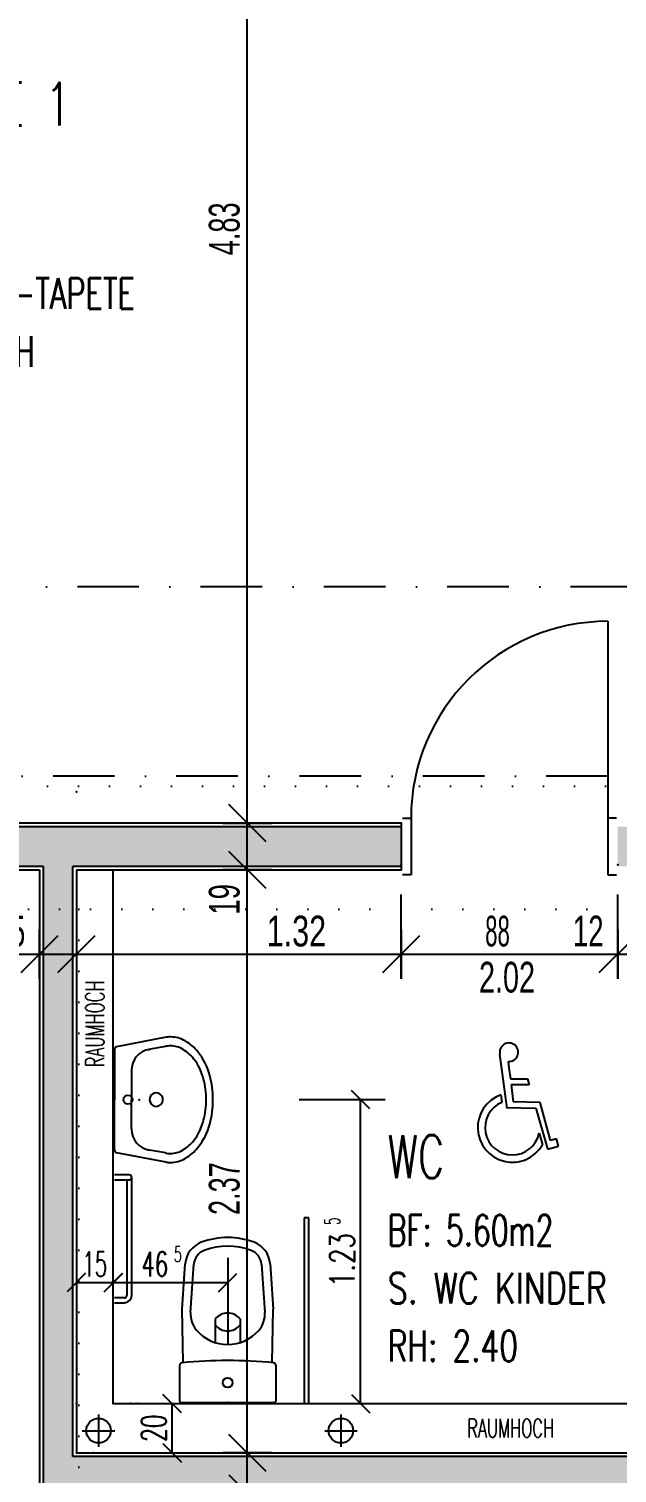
# Model space of a CAD drawing. Header units: millimetres. Extents: x -2875 to 2875, y -1485 to 1485.
# Drawn here: x -4 to 235, y -183 to 404 of the extents above; entities that cross this region are included whole.
import ezdxf
from ezdxf.enums import TextEntityAlignment as Align

# ---------------------------------------------------------------- set-up
doc = ezdxf.new("R2010")
doc.units = ezdxf.units.MM
doc.header["$LTSCALE"] = 50
doc.linetypes.add('DASHDOT', pattern=[1, 0.5, -0.25, 0, -0.25])
doc.linetypes.add('DOT', pattern=[0.25, 0, -0.25])
doc.layers.get('0').update_dxf_attribs({"linetype": 'CONTINUOUS'})
for name, color, linetype in [('L', 7, 'CONTINUOUS'), ('MASSE', 7, 'CONTINUOUS'), ('SCHRAFF', 7, 'CONTINUOUS')]:
    doc.layers.add(name, color=color, linetype=linetype)
doc.styles.add('SIMPLEX', font='simplex')
doc.dimstyles.new('CAD400-DIM17', dxfattribs={"dimscale": 5, "dimtxt": 2.5, "dimasz": 0, "dimexe": 2, "dimexo": 59.4, "dimgap": 0.09, "dimtad": 1, "dimdec": 4, "dimzin": 0, "dimdsep": 46, "dimtxsty": 'Standard', "dimtsz": 0.799999, "dimcen": 0, "dimdle": 0.2, "dimclrd": 4, "dimclre": 4, "dimclrt": 2, "dimadec": 0, "dimazin": 0, "dimtfac": 1, "dimtdec": 4, "dimtmove": 0, "dimatfit": 3, "dimfxl": 0, "dimtolj": 1, "dimtzin": 0, "dimarcsym": 0})
doc.dimstyles.new('CAD400-DIM18', dxfattribs={"dimscale": 5, "dimtxt": 2.5, "dimasz": 0, "dimexe": 2, "dimexo": 59.564, "dimgap": 0.09, "dimtad": 1, "dimdec": 4, "dimzin": 0, "dimdsep": 46, "dimtxsty": 'Standard', "dimtsz": 0.799999, "dimcen": 0, "dimdle": 0.2, "dimclrd": 4, "dimclre": 4, "dimclrt": 2, "dimadec": 0, "dimazin": 0, "dimtfac": 1, "dimtdec": 4, "dimtmove": 0, "dimatfit": 3, "dimfxl": 0, "dimtolj": 1, "dimtzin": 0, "dimarcsym": 0})
doc.dimstyles.new('CAD400-DIM19', dxfattribs={"dimscale": 5, "dimtxt": 2.5, "dimasz": 0, "dimexe": 2, "dimexo": 6.789, "dimgap": 0.09, "dimtad": 1, "dimdec": 4, "dimzin": 0, "dimdsep": 46, "dimtxsty": 'Standard', "dimtsz": 0.799999, "dimcen": 0, "dimdle": 0.2, "dimclrd": 4, "dimclre": 4, "dimclrt": 2, "dimadec": 0, "dimazin": 0, "dimtfac": 1, "dimtdec": 4, "dimtmove": 0, "dimatfit": 3, "dimfxl": 0, "dimtolj": 1, "dimtzin": 0, "dimarcsym": 0})
doc.dimstyles.new('CAD400-DIM20', dxfattribs={"dimscale": 5, "dimtxt": 2.5, "dimasz": 0, "dimexe": 2, "dimexo": 3.825, "dimgap": 0.09, "dimtad": 0, "dimdec": 4, "dimzin": 0, "dimdsep": 46, "dimtxsty": 'Standard', "dimtsz": 0.799999, "dimcen": 0, "dimdle": 0.2, "dimclrd": 4, "dimclre": 4, "dimclrt": 2, "dimadec": 0, "dimazin": 0, "dimtfac": 1, "dimtdec": 4, "dimtix": 1, "dimtmove": 0, "dimatfit": 3, "dimfxl": 0, "dimtolj": 1, "dimtzin": 0, "dimarcsym": 0})
doc.dimstyles.new('CAD400-DIM21', dxfattribs={"dimscale": 5, "dimtxt": 2.5, "dimasz": 0, "dimexe": 2, "dimexo": 8.213, "dimgap": 0.09, "dimtad": 1, "dimdec": 4, "dimzin": 0, "dimdsep": 46, "dimtxsty": 'Standard', "dimtsz": 0.799999, "dimcen": 0, "dimdle": 0.2, "dimclrd": 4, "dimclre": 4, "dimclrt": 2, "dimadec": 0, "dimazin": 0, "dimtfac": 1, "dimtdec": 4, "dimtmove": 0, "dimatfit": 3, "dimfxl": 0, "dimtolj": 1, "dimtzin": 0, "dimarcsym": 0})
doc.dimstyles.new('CAD400-DIM210', dxfattribs={"dimscale": 5, "dimtxt": 2, "dimasz": 0, "dimexe": 0, "dimexo": 9.841, "dimgap": 0.09, "dimtad": 1, "dimdec": 4, "dimzin": 0, "dimdsep": 46, "dimtxsty": 'Standard', "dimtsz": 0.799999, "dimcen": 0, "dimdle": 0.2, "dimclrd": 4, "dimclre": 4, "dimclrt": 3, "dimadec": 0, "dimazin": 0, "dimtfac": 1, "dimtdec": 4, "dimtmove": 0, "dimatfit": 3, "dimfxl": 0, "dimtolj": 1, "dimtzin": 0, "dimarcsym": 0})
doc.dimstyles.new('CAD400-DIM211', dxfattribs={"dimscale": 5, "dimtxt": 2, "dimasz": 0, "dimexe": 0, "dimexo": 7.291, "dimgap": 0.09, "dimtad": 1, "dimdec": 4, "dimzin": 0, "dimdsep": 46, "dimtxsty": 'Standard', "dimtsz": 0.799999, "dimcen": 0, "dimdle": 0.2, "dimclrd": 9, "dimclre": 9, "dimclrt": 9, "dimadec": 0, "dimazin": 0, "dimtfac": 1, "dimtdec": 4, "dimtmove": 0, "dimatfit": 3, "dimfxl": 0, "dimtolj": 1, "dimtzin": 0, "dimarcsym": 0})
doc.dimstyles.new('CAD400-DIM212', dxfattribs={"dimscale": 5, "dimtxt": 2, "dimasz": 0, "dimexe": 0, "dimexo": 15.544, "dimgap": 0.09, "dimtad": 1, "dimdec": 4, "dimzin": 0, "dimdsep": 46, "dimtxsty": 'Standard', "dimtsz": 0.799999, "dimcen": 0, "dimdle": 0.2, "dimclrd": 9, "dimclre": 9, "dimclrt": 9, "dimadec": 0, "dimazin": 0, "dimtfac": 1, "dimtdec": 4, "dimtmove": 0, "dimatfit": 3, "dimfxl": 0, "dimtolj": 1, "dimtzin": 0, "dimarcsym": 0})
doc.dimstyles.new('CAD400-DIM217', dxfattribs={"dimscale": 5, "dimtxt": 2, "dimasz": 0, "dimexe": 0, "dimexo": 4.883, "dimgap": 0.09, "dimtad": 1, "dimdec": 4, "dimzin": 0, "dimdsep": 46, "dimtxsty": 'Standard', "dimtsz": 0.799999, "dimcen": 0, "dimdle": 0.2, "dimclrd": 4, "dimclre": 4, "dimclrt": 3, "dimadec": 0, "dimazin": 0, "dimtfac": 1, "dimtdec": 4, "dimtmove": 0, "dimatfit": 3, "dimfxl": 0, "dimtolj": 1, "dimtzin": 0, "dimarcsym": 0})
doc.dimstyles.new('CAD400-DIM57', dxfattribs={"dimscale": 5, "dimtxt": 2.5, "dimasz": 0, "dimexe": 2, "dimexo": 40.05, "dimgap": 0.09, "dimtad": 1, "dimdec": 4, "dimzin": 0, "dimdsep": 46, "dimtxsty": 'Standard', "dimtsz": 0.799999, "dimcen": 0, "dimdle": 0.2, "dimclrd": 4, "dimclre": 4, "dimclrt": 2, "dimadec": 0, "dimazin": 0, "dimtfac": 1, "dimtdec": 4, "dimtmove": 0, "dimatfit": 3, "dimfxl": 0, "dimtolj": 1, "dimtzin": 0, "dimarcsym": 0})
doc.dimstyles.new('CAD400-DIM71', dxfattribs={"dimscale": 5, "dimtxt": 2.5, "dimasz": 0, "dimexe": 2, "dimexo": 11.74, "dimgap": 0.09, "dimtad": 1, "dimdec": 4, "dimzin": 0, "dimdsep": 46, "dimtxsty": 'Standard', "dimtsz": 0.799999, "dimcen": 0, "dimdle": 0.2, "dimclrd": 4, "dimclre": 4, "dimclrt": 2, "dimadec": 0, "dimazin": 0, "dimtfac": 1, "dimtdec": 4, "dimtmove": 0, "dimatfit": 3, "dimfxl": 0, "dimtolj": 1, "dimtzin": 0, "dimarcsym": 0})
doc.dimstyles.new('CAD400-DIM72', dxfattribs={"dimscale": 5, "dimtxt": 2.5, "dimasz": 0, "dimexe": 2, "dimexo": 13.2, "dimgap": 0.09, "dimtad": 1, "dimdec": 4, "dimzin": 0, "dimdsep": 46, "dimtxsty": 'Standard', "dimtsz": 0.799999, "dimcen": 0, "dimdle": 0.2, "dimclrd": 4, "dimclre": 4, "dimclrt": 2, "dimadec": 0, "dimazin": 0, "dimtfac": 1, "dimtdec": 4, "dimtmove": 0, "dimatfit": 3, "dimfxl": 0, "dimtolj": 1, "dimtzin": 0, "dimarcsym": 0})
doc.dimstyles.new('CAD400-DIM73', dxfattribs={"dimscale": 5, "dimtxt": 2.5, "dimasz": 0, "dimexe": 2, "dimexo": 10.51, "dimgap": 0.09, "dimtad": 1, "dimdec": 4, "dimzin": 0, "dimdsep": 46, "dimtxsty": 'Standard', "dimtsz": 0.799999, "dimcen": 0, "dimdle": 0.2, "dimclrd": 4, "dimclre": 4, "dimclrt": 2, "dimadec": 0, "dimazin": 0, "dimtfac": 1, "dimtdec": 4, "dimtmove": 0, "dimatfit": 3, "dimfxl": 0, "dimtolj": 1, "dimtzin": 0, "dimarcsym": 0})
doc.dimstyles.new('CAD400-DIM74', dxfattribs={"dimscale": 5, "dimtxt": 2.5, "dimasz": 0, "dimexe": 2, "dimexo": 18.648, "dimgap": 0.09, "dimtad": 1, "dimdec": 4, "dimzin": 0, "dimdsep": 46, "dimtxsty": 'Standard', "dimtsz": 0.799999, "dimcen": 0, "dimdle": 0.2, "dimclrd": 4, "dimclre": 4, "dimclrt": 2, "dimadec": 0, "dimazin": 0, "dimtfac": 1, "dimtdec": 4, "dimtmove": 0, "dimatfit": 3, "dimfxl": 0, "dimtolj": 1, "dimtzin": 0, "dimarcsym": 0})

# ---------------------------------------------------------------- blocks, each defined once
blk = doc.blocks.new('holz-2')
at = {"layer": 'SCHRAFF'}
blk.add_hatch(color=41, dxfattribs=at).paths.add_polyline_path([(2.049714, 63.745302), (2.049714, -501.754673), (14.049714, -501.754668), (14.049719, -188.154673), (499.549709, -188.154673), (499.549709, -677.754683), (511.549694, -677.754678), (511.549699, -188.154673), (997.149699, -188.154673), (997.149699, -501.754673), (1009.149699, -501.754668), (1009.149704, 63.745302), (1123.549709, 63.745302), (1123.549699, 79.745302), (762.049699, 79.745302), (762.049699, 214.245282), (750.049629, 214.245277), (750.049634, 50.245307), (762.049694, 50.245312), (762.049699, 63.745302), (997.149699, 63.745302), (997.149699, -176.154678), (762.049699, -176.154678), (762.049699, -37.754673), (750.049629, -37.754668), (750.049634, -176.154678), (260.949749, -176.154678), (260.949749, 214.245287), (249.049714, 214.245282), (249.049719, 79.745302), (235.549694, 79.745302), (235.549694, 63.745302), (249.049719, 63.745302), (249.049719, -176.154678), (14.049719, -176.154678), (14.049719, 63.745302), (147.549699, 63.745302), (147.549689, 79.745302), (-112.450261, 79.745302), (-112.450261, 63.745302), (2.049714, 63.745302)], is_closed=False, flags=16)
blk = doc.blocks.new('B-7')
at = {"layer": 'L', "color": 9, "linetype": 'DOT'}
for p, q in [((-1218.450265, 96.245305), (361.549735, 96.245305)), ((361.549735, 46.245305), (-968.450265, 46.245305)), ((16.549735, 46.245305), (16.549735, -651.754695))]:
    blk.add_line(p, q, dxfattribs=at)
blk = doc.blocks.new('t-standart-5')
at = {"layer": 'L', "color": 3, "linetype": 'Continuous'}
blk.add_line((231.54973, 163.245302), (231.54973, 83.245302), dxfattribs=at)
at = {"layer": 'L', "color": 2, "linetype": 'Continuous'}
for p, q in [((148.049725, 83.245302), (151.549725, 83.245302)), ((151.549725, 83.245302), (151.54972, 60.245302)), ((231.54973, 83.245302), (231.549725, 60.245302)), ((235.04973, 83.245302), (231.54973, 83.245302)), ((151.54972, 60.245302), (148.04972, 60.245302)), ((231.549725, 60.245302), (235.049725, 60.245302))]:
    blk.add_line(p, q, dxfattribs=at)
at = {"layer": 'L', "color": 3, "linetype": 'Continuous'}
blk.add_arc((231.54973, 83.2453), 80.000002, 90, 179.999999, dxfattribs=at)
blk = doc.blocks.new('*D114')
at = {"layer": 'MASSE', "color": 4, "linetype": 'ByBlock'}
for p, q in [((-104.950253, 35.500003), (-119.950253, 20.500003)), ((-112.450253, 38.000003), (-112.450253, 18.000003)), ((-6.950278, 20.500003), (8.049722, 35.500003)), ((0.549723, 18.000003), (0.549723, 38.000003)), ((-112.450253, 28.000003), (0.549723, 28.000003))]:
    blk.add_line(p, q, dxfattribs=at)
at = {"layer": 'MASSE', "color": 9, "linetype": 'ByBlock'}
for p in [(-112.450255, 92.2453), (0.54972, -501.75468)]:
    blk.add_point(p, dxfattribs=at)
at = {"layer": 'MASSE', "color": 2, "width": 0.846154}
blk.add_text('1.13', height=12.5, dxfattribs=at).set_placement((-55.95027, 31.125), align=Align.CENTER)
blk = doc.blocks.new('*D115')
at = {"layer": 'MASSE', "color": 4, "linetype": 'ByBlock'}
for p, q in [((8.049723, 35.500003), (-6.950278, 20.500003)), ((0.549723, 18.000003), (0.549723, 38.000003)), ((8.049732, 20.500003), (23.049733, 35.500003)), ((15.549732, 38.000003), (15.549732, 18.000003)), ((0.549723, 28.000003), (15.549732, 28.000003))]:
    blk.add_line(p, q, dxfattribs=at)
at = {"layer": 'MASSE', "color": 9, "linetype": 'ByBlock'}
for p in [(15.54973, 93.8867), (0.54972, -501.75468)]:
    blk.add_point(p, dxfattribs=at)
at = {"layer": 'MASSE', "color": 2, "width": 0.671642}
blk.add_text('15', height=12.5, dxfattribs=at).set_placement((-11.45028, 31.125), align=Align.CENTER)
blk = doc.blocks.new('*D116')
at = {"layer": 'MASSE', "color": 4, "linetype": 'ByBlock'}
for p, q in [((147.549718, 18.000003), (147.549718, 52.245303)), ((23.049733, 35.500003), (8.049732, 20.500003)), ((15.549732, 38.000003), (15.549732, 18.000003)), ((140.049718, 20.500003), (155.049718, 35.500003)), ((15.549732, 28.000003), (147.549718, 28.000003))]:
    blk.add_line(p, q, dxfattribs=at)
at = {"layer": 'MASSE', "color": 9, "linetype": 'ByBlock'}
for p in [(15.54973, 93.8867), (147.549715, 64.2453)]:
    blk.add_point(p, dxfattribs=at)
at = {"layer": 'MASSE', "color": 2, "width": 0.741573}
blk.add_text('1.32', height=12.5, dxfattribs=at).set_placement((104.962865, 31.125), align=Align.CENTER)
blk = doc.blocks.new('*D117')
at = {"layer": 'MASSE', "color": 4, "linetype": 'ByBlock'}
for p, q in [((235.549723, 18.000003), (235.549723, 52.245303)), ((155.049718, 35.500003), (140.049718, 20.500003)), ((147.549718, 38.000003), (147.549718, 18.000003)), ((228.049723, 20.500003), (243.049723, 35.500003)), ((147.549718, 28.000003), (235.549723, 28.000003))]:
    blk.add_line(p, q, dxfattribs=at)
at = {"layer": 'MASSE', "color": 9, "linetype": 'ByBlock'}
for p in [(147.549715, 64.2453), (235.54972, 64.2453)]:
    blk.add_point(p, dxfattribs=at)
at = {"layer": 'MASSE', "color": 2}
for s, width, p in [(' 88', 0.539326, (179.17472, 31.125)), ('2.02', 0.699647, (179.17472, 12.375))]:
    blk.add_text(s, height=12.5, dxfattribs=dict(at, width=width)).set_placement(p)
blk = doc.blocks.new('*D118')
at = {"layer": 'MASSE', "color": 4, "linetype": 'ByBlock'}
for p, q in [((243.049723, 35.500003), (228.049723, 20.500003)), ((235.549723, 38.000003), (235.549723, 18.000003)), ((240.049733, 20.500003), (255.049733, 35.500003)), ((247.549733, 18.000003), (247.549733, 38.000003)), ((235.549723, 28.000003), (247.549733, 28.000003))]:
    blk.add_line(p, q, dxfattribs=at)
at = {"layer": 'MASSE', "color": 9, "linetype": 'ByBlock'}
for p in [(247.54973, 93.8867), (235.54972, 64.2453)]:
    blk.add_point(p, dxfattribs=at)
at = {"layer": 'MASSE', "color": 2, "width": 0.671642}
blk.add_text('12', height=12.5, dxfattribs=at).set_placement((223.54972, 31.125), align=Align.CENTER)
blk = doc.blocks.new('text-6')
at = {"layer": 'L', "color": 7, "style": 'SIMPLEX', "width": 0.705777}
blk.add_text('GARDEROBE 1', height=17.5, dxfattribs=at).set_placement((-102.528815, 364.67577))
at = {"layer": 'L', "color": 3, "style": 'SIMPLEX'}
for s, width, p in [('BF: 23.50m2', 0.684061, (-102.52852, 337.17947)), ('B: PLATTEN', 0.704795, (-102.52852, 313.67947)), ('W: KUNSTFASER-TAPETE', 0.693404, (-102.52852, 290.17947)), ('D: FARBANSTRICH', 0.691691, (-102.52852, 266.67947)), ('RH: VARIABEL', 0.689773, (-102.52852, 243.17947)), ('BODENHEIZUNG', 0.658972, (-102.52852, 219.67947))]:
    blk.add_text(s, height=12.5, dxfattribs=dict(at, width=width)).set_placement(p)
blk = doc.blocks.new('text-16')
at = {"layer": 'L', "color": 7, "style": 'SIMPLEX', "width": 0.681081}
blk.add_text('WC', height=17.5, dxfattribs=at).set_placement((142.084595, -63.00657))
at = {"layer": 'L', "color": 3, "style": 'SIMPLEX'}
for s, width, p in [('BF: 5.60m2', 0.679551, (142.08489, -90.50287)), ('S. WC KINDER', 0.759113, (142.08489, -114.00287)), ('RH: 2.40', 0.710879, (142.08489, -137.50287))]:
    blk.add_text(s, height=12.5, dxfattribs=dict(at, width=width)).set_placement(p)
blk = doc.blocks.new('duofix-5')
at = {"layer": 'L', "color": 2, "linetype": 'Continuous'}
blk.add_line((30.54973, -154.654685), (30.54973, 62.2453), dxfattribs=at)
blk = doc.blocks.new('*D211')
at = {"layer": 'MASSE', "color": 4, "linetype": 'ByBlock'}
for p, q in [((357.500002, -182.154683), (342.500002, -167.154683)), ((360.000002, -174.654683), (340.000002, -174.654683)), ((350.000002, -191.154677), (350.000002, -174.654683)), ((342.500002, -183.654677), (357.500002, -198.654677)), ((340.000002, -191.154677), (360.000002, -191.154677))]:
    blk.add_line(p, q, dxfattribs=at)
at = {"layer": 'MASSE', "color": 9, "linetype": 'ByBlock'}
for p in [(262.449755, -174.654685), (17.049715, -191.15468)]:
    blk.add_point(p, dxfattribs=at)
at = {"layer": 'MASSE', "color": 3, "width": 0.79602}
blk.add_text('5', height=7.5, rotation=90, dxfattribs=at).set_placement((339.5, -199.80468))
at = {"layer": 'MASSE', "color": 2, "width": 0.671642}
blk.add_text('16', height=12.5, rotation=90, dxfattribs=at).set_placement((346.875, -208.15468), align=Align.CENTER)
blk = doc.blocks.new('*D230')
at = {"layer": 'MASSE', "color": 4, "linetype": 'ByBlock'}
for p, q in [((92.500002, -182.154683), (77.500002, -167.154683)), ((95.000002, -174.654683), (75.000002, -174.654683)), ((85.000002, -191.154677), (85.000002, -174.654683)), ((77.500002, -183.654677), (92.500002, -198.654677)), ((75.000002, -191.154677), (95.000002, -191.154677))]:
    blk.add_line(p, q, dxfattribs=at)
at = {"layer": 'MASSE', "color": 9, "linetype": 'ByBlock'}
for p in [(15.549725, -174.654685), (17.049715, -191.15468)]:
    blk.add_point(p, dxfattribs=at)
at = {"layer": 'MASSE', "color": 3, "width": 0.79602}
blk.add_text('5', height=7.5, rotation=90, dxfattribs=at).set_placement((74.5, -199.80468))
at = {"layer": 'MASSE', "color": 2, "width": 0.671642}
blk.add_text('16', height=12.5, rotation=90, dxfattribs=at).set_placement((81.875, -208.15468), align=Align.CENTER)
blk = doc.blocks.new('*D231')
at = {"layer": 'MASSE', "color": 4, "linetype": 'ByBlock'}
for p, q in [((92.500002, 54.745303), (77.500002, 69.745302)), ((95.000002, 62.245303), (75.000002, 62.245303)), ((85.000002, -174.654683), (85.000002, 62.245303)), ((77.500002, -167.154683), (92.500002, -182.154683)), ((75.000002, -174.654683), (95.000002, -174.654683))]:
    blk.add_line(p, q, dxfattribs=at)
at = {"layer": 'MASSE', "color": 9, "linetype": 'ByBlock'}
for p in [(147.5497, 62.2453), (15.549725, -174.654685)]:
    blk.add_point(p, dxfattribs=at)
at = {"layer": 'MASSE', "color": 2, "width": 0.66}
blk.add_text('2.37', height=12.5, rotation=90, dxfattribs=at).set_placement((81.875, -67.287645), align=Align.CENTER)
blk = doc.blocks.new('*D232')
at = {"layer": 'MASSE', "color": 4, "linetype": 'ByBlock'}
for p, q in [((92.500002, 73.745302), (77.500002, 88.745302)), ((75.000002, 81.245302), (95.000002, 81.245302)), ((85.000002, 62.245303), (85.000002, 81.245302)), ((77.500002, 69.745302), (92.500002, 54.745303)), ((95.000002, 62.245303), (75.000002, 62.245303))]:
    blk.add_line(p, q, dxfattribs=at)
at = {"layer": 'MASSE', "color": 9, "linetype": 'ByBlock'}
for p in [(147.549695, 81.2453), (147.5497, 62.2453)]:
    blk.add_point(p, dxfattribs=at)
at = {"layer": 'MASSE', "color": 2, "width": 0.671642}
blk.add_text('19', height=12.5, rotation=90, dxfattribs=at).set_placement((81.875, 50.2453), align=Align.CENTER)
blk = doc.blocks.new('*D233')
at = {"layer": 'MASSE', "color": 4, "linetype": 'ByBlock'}
for p, q in [((92.500002, 556.745302), (77.500002, 571.745302)), ((75.000002, 564.245302), (95.000002, 564.245302)), ((85.000002, 81.245302), (85.000002, 564.245302)), ((77.500002, 88.745302), (92.500002, 73.745302)), ((95.000002, 81.245302), (75.000002, 81.245302))]:
    blk.add_line(p, q, dxfattribs=at)
at = {"layer": 'MASSE', "color": 9, "linetype": 'ByBlock'}
for p in [(228.93242, 564.2453), (147.549695, 81.2453)]:
    blk.add_point(p, dxfattribs=at)
at = {"layer": 'MASSE', "color": 2, "width": 0.66}
blk.add_text('4.83', height=12.5, rotation=90, dxfattribs=at).set_placement((81.875, 322.7453), align=Align.CENTER)
blk = doc.blocks.new('B-34')
at = {"layer": 'L', "color": 1, "linetype": 'DASHDOT'}
blk.add_line((2285.549715, 100.34531), (-1274.450265, 100.34531), dxfattribs=at)
blk = doc.blocks.new('duofix-7')
at = {"layer": 'L', "color": 2, "linetype": 'Continuous'}
blk.add_line((30.549725, -154.654685), (247.549735, -154.654685), dxfattribs=at)
blk = doc.blocks.new('text-19')
at = {"layer": 'L', "color": 9, "style": 'SIMPLEX', "width": 0.638202}
blk.add_text('RAUMHOCH', height=7.5, rotation=89.999999, dxfattribs=at).set_placement((23.049725, -0.361875), align=Align.MIDDLE_CENTER)
blk.add_text('RAUMHOCH', height=7.5, dxfattribs=at).set_placement((192.04437, -164.654685), align=Align.MIDDLE_CENTER)
blk = doc.blocks.new('symbol')
at = {"layer": 'L', "color": 4, "linetype": 'Continuous'}
for p, q in [((190.599354, -34.754542), (187.653493, -12.660522)), ((191.000527, -15.630394), (191.360364, -18.39799)), ((191.360364, -18.39799), (191.903362, -22.616637)), ((191.903362, -22.616637), (198.892614, -22.616637)), ((198.892614, -22.616637), (199.613935, -25.158378)), ((188.081801, -29.20843), (188.473242, -32.249714)), ((192.230509, -25.158378), (193.12137, -32.079642)), ((199.613935, -25.158378), (192.230509, -25.158378)), ((190.326007, -34.387254), (202.286803, -34.57711)), ((203.999167, -32.322726), (193.12137, -32.079642)), ((202.286803, -34.57711), (206.995632, -51.170109)), ((208.282734, -47.716774), (203.999167, -32.322726)), ((203.578455, -44.783374), (204.922899, -49.520938)), ((206.944122, -51.197162), (211.428465, -49.99241)), ((210.625309, -47.047472), (208.282734, -47.716774)), ((211.428465, -49.99241), (210.625309, -47.047472))]:
    blk.add_line(p, q, dxfattribs=at)
for centre, radius, start, end in [((191.343755, -11.872592), 3.773444, 264.781237, 192.052586), ((192.720081, -42.500577), 14.078168, 109.236375, 330.087902), ((192.720081, -42.500577), 11.09574, 112.50378, 348.127397)]:
    blk.add_arc(centre, radius, start, end, dxfattribs=at)
blk = doc.blocks.new('B-35')
at = {"layer": 'L', "color": 4, "linetype": 'Continuous'}
for p, q in [((37.04973, -61.6909), (31.04973, -61.6909)), ((31.04973, -63.6909), (37.04973, -63.6909)), ((36.04973, -63.6909), (36.04973, -110.6909)), ((38.04973, -110.6909), (38.04973, -62.6909)), ((35.04973, -111.6909), (31.04973, -111.6909)), ((31.04973, -113.6909), (35.04973, -113.6909))]:
    blk.add_line(p, q, dxfattribs=at)
for centre, radius, start, end in [((37.04973, -62.6909), 1, 0, 90), ((37.04973, -62.6909), 1, 270, 0), ((35.04973, -110.6909), 3, 270, 0), ((35.04973, -110.6909), 1, 270, 0)]:
    blk.add_arc(centre, radius, start, end, dxfattribs=at)
blk = doc.blocks.new('B-36')
at = {"layer": 'L', "color": 4, "linetype": 'Continuous'}
for p, q in [((108.049738, -79.190893), (108.049728, -154.154663)), ((110.049738, -79.190893), (108.049738, -79.190893)), ((110.049728, -154.154663), (110.049738, -79.190893))]:
    blk.add_line(p, q, dxfattribs=at)
blk = doc.blocks.new('wt_51x44')
at = {"layer": 'L', "color": 4, "linetype": 'Continuous'}
for p, q in [((52.001536, -5.784691), (31.89266, -9.618843)), ((52.001536, -5.784691), (52.030688, -5.780315)), ((31.04973, -10.60644), (31.04973, -31.154695)), ((51.721596, -9.510145), (44.886422, -10.771621)), ((44.894172, -10.763065), (45.261681, -10.707999)), ((37.978303, -19.31541), (37.978303, -31.1547)), ((31.04973, -51.702919), (31.04973, -31.154695)), ((37.978303, -42.993977), (37.978303, -31.1547)), ((52.030688, -56.529049), (31.892664, -52.69052)), ((44.894172, -51.546326), (45.261681, -51.60137)), ((51.721596, -52.799241), (45.261681, -51.60137)), ((52.001536, -56.524691), (52.030688, -56.529049))]:
    blk.add_line(p, q, dxfattribs=at)
blk.add_circle((36.514, -31.15469), 1.821425, dxfattribs=at)
for centre, radius, start, end in [((53.746143, -17.429818), 11.775131, 98.376925, 98.520362), ((53.746143, -17.429818), 11.775118, 89.999987, 98.376925), ((53.746143, -17.723646), 12.068955, 59.804131, 89.999987), ((32.049715, -10.606435), 0.999985, 99.03599, 180.000284), ((46.497747, -19.139156), 8.521267, 98.34054, 181.185191), ((59.803049, -24.281836), 20.125402, 137.799522, 137.832388), ((53.746143, -19.044058), 9.746514, 89.999984, 101.988795), ((53.746143, -19.319193), 10.02165, 58.914775, 89.999985), ((50.75774, -24.276026), 15.809638, 37.589104, 58.914794), ((50.540252, -23.232832), 18.443041, 38.573648, 59.804131), ((44.642702, -27.936357), 25.986539, 14.887521, 38.573668), ((45.407022, -28.395011), 22.562134, 14.391615, 37.589099), ((34.65224, -31.154689), 33.665335, 359.999982, 14.39161), ((32.536709, -31.154689), 38.513018, 359.999984, 14.887521), ((47.996143, -31.15469), 2.732135, 359.999798, 180.000202), ((47.996143, -31.15469), 2.732135, 180.000202, 359.999798), ((34.65224, -31.154689), 33.665335, 345.608415, 359.999982), ((32.536709, -31.154689), 38.513018, 345.1125, 359.999984), ((45.407022, -33.914368), 22.562131, 322.410931, 345.608423), ((44.642702, -34.373022), 25.986535, 321.426311, 345.112511), ((46.497747, -43.170225), 8.521267, 178.814847, 261.659448), ((32.049715, -51.70293), 0.999985, 179.999324, 260.964247), ((59.803049, -38.027544), 20.125409, 222.167634, 222.2005), ((53.746143, -43.265321), 9.746504, 258.011214, 270.000016), ((53.746143, -42.990185), 10.021645, 270.000015, 301.085242), ((50.75774, -38.033352), 15.809628, 301.085217, 322.41094), ((50.540252, -39.076546), 18.443048, 300.195886, 321.426322), ((53.746143, -44.879561), 11.775116, 261.47964, 261.623065), ((53.746143, -44.879561), 11.775126, 261.623065, 270.000013), ((53.746143, -44.585733), 12.068946, 270.000013, 300.195895)]:
    blk.add_arc(centre, radius, start, end, dxfattribs=at)
blk = doc.blocks.new('wc_67x36')
at = {"layer": 'L', "color": 4, "linetype": 'Continuous'}
for p, q in [((58.549726, -116.313041), (59.820696, -97.806451)), ((61.969306, -117.604081), (63.312466, -98.046251)), ((90.786986, -98.046251), (92.130146, -117.604081)), ((94.278766, -97.806451), (95.549726, -116.313071)), ((59.004766, -138.010681), (58.549726, -116.313041)), ((95.094696, -138.010681), (95.549726, -116.313071)), ((72.049726, -129.888071), (72.049726, -120.154671)), ((82.049726, -120.154671), (82.049726, -122.654671)), ((82.049726, -122.654671), (82.049726, -129.888071)), ((57.549746, -153.654671), (57.549746, -139.059261)), ((96.549726, -139.059261), (96.549726, -153.654671)), ((58.049736, -154.154661), (96.049726, -154.154661))]:
    blk.add_line(p, q, dxfattribs=at)
blk.add_circle((77.049725, -146.154671), 2.00001, dxfattribs=at)
for centre, radius, start, end in [((77.049724, -118.060848), 30.86995, 69.66484, 110.335139), ((69.797189, -98.4916), 9.999997, 110.33512, 176.071309), ((69.797189, -98.4916), 6.500002, 110.335074, 176.071294), ((77.049724, -118.060848), 27.369955, 69.664846, 110.33513), ((84.302259, -98.4916), 6.500001, 3.928705, 69.664824), ((84.302259, -98.4916), 10.000005, 3.928687, 69.664813), ((71.945806, -118.289229), 9.999991, 176.071315, 220.268682), ((77.049724, -124.579955), 6.677061, 41.510641, 138.489345), ((77.049724, -118.904672), 6.249999, 216.869902, 323.130111), ((82.153642, -118.289229), 10.000001, 319.731364, 3.928684), ((77.049724, -113.965586), 16.689086, 220.268682, 319.731346), ((58.549728, -139.059268), 1.000006, 95.598211, 179.999647), ((77.049726, -327.779642), 190.624977, 84.401262, 95.598735), ((95.549724, -139.059268), 1.000007, 0.000358, 84.40127), ((58.049725, -153.654672), 0.49998, 179.999965, 270.001167), ((96.049725, -153.654672), 0.5, 270.000021, 0.000035)]:
    blk.add_arc(centre, radius, start, end, dxfattribs=at)
blk = doc.blocks.new('gips-2')
at = {"layer": 'L', "color": 9, "linetype": 'Continuous'}
for p, q in [((147.549695, 81.2453), (-112.450255, 81.2453)), ((147.549695, 81.2453), (147.549695, 79.7453)), ((-112.450255, 62.2453), (0.54972, 62.2453)), ((0.54972, 62.2453), (0.54972, -501.75468)), ((15.549725, 62.2453), (15.549725, -174.654685)), ((15.549725, 62.2453), (147.5497, 62.2453)), ((147.5497, 63.7453), (147.5497, 62.2453)), ((15.549725, -174.654685), (247.549725, -174.654685))]:
    blk.add_line(p, q, dxfattribs=at)
blk = doc.blocks.new('ak')
at = {"layer": 'L', "color": 34, "linetype": 'DASHDOT'}
blk.add_line((2345.549733, 177.2453), (-1334.450262, 177.2453), dxfattribs=at)
blk = doc.blocks.new('holz-12')
at = {"layer": 'L', "color": 3, "linetype": 'Continuous'}
for p, q in [((147.549699, 79.745302), (-112.450261, 79.745302)), ((147.549694, 79.745302), (147.549699, 63.745302)), ((-112.450261, 63.745302), (2.049719, 63.745302)), ((2.049719, 63.745302), (2.049719, -501.754678)), ((14.049724, -176.154683), (14.049724, 63.745302)), ((14.049724, 63.745302), (147.549704, 63.745302)), ((249.049724, -176.154683), (14.049724, -176.154683))]:
    blk.add_line(p, q, dxfattribs=at)
blk = doc.blocks.new('*D570')
at = {"layer": 'MASSE', "color": 4, "linetype": 'ByBlock'}
for p, q in [((19.299727, -101.697288), (11.799727, -109.197288)), ((15.549727, -105.447288), (15.549727, -105.447288)), ((15.549727, -105.447288), (30.549727, -105.447288)), ((26.799727, -109.197288), (34.299728, -101.697288)), ((30.549727, -105.447288), (30.549727, -105.447288))]:
    blk.add_line(p, q, dxfattribs=at)
at = {"layer": 'MASSE', "color": 9, "linetype": 'ByBlock'}
for p in [(15.549725, -154.654685), (30.549725, -154.654685)]:
    blk.add_point(p, dxfattribs=at)
at = {"layer": 'MASSE', "color": 3, "style": 'SIMPLEX', "width": 0.581294}
blk.add_text('15', height=10, dxfattribs=at).set_placement((23.049725, -102.94729), align=Align.CENTER)
blk = doc.blocks.new('*D571')
at = {"layer": 'MASSE', "color": 9, "linetype": 'ByBlock'}
for p, q in [((77.049728, -95.447288), (77.049728, -130.447287)), ((34.274727, -101.722287), (26.824728, -109.172288)), ((30.549727, -105.447288), (30.549727, -105.447288)), ((30.549727, -105.447288), (77.049728, -105.447288)), ((73.324727, -109.172288), (80.774727, -101.722287))]:
    blk.add_line(p, q, dxfattribs=at)
for p in [(30.549725, -154.654685), (77.049725, -154.15466)]:
    blk.add_point(p, dxfattribs=at)
at = {"layer": 'MASSE', "color": 9, "style": 'SIMPLEX', "width": 0.632962}
blk.add_text('46', height=10, dxfattribs=at).set_placement((47.475315, -102.94729), align=Align.CENTER)
at = {"layer": 'MASSE', "color": 9, "style": 'SIMPLEX', "width": 0.585075}
blk.add_text('5', height=6.25, dxfattribs=at).set_placement((55.206565, -97.00979))
blk = doc.blocks.new('*D573')
at = {"layer": 'MASSE', "color": 9, "linetype": 'ByBlock'}
for p, q in [((134.742493, -34.879692), (127.292492, -27.429693)), ((141.017493, -31.154692), (106.017493, -31.154692)), ((131.017493, -154.654683), (131.017493, -31.154692)), ((127.292492, -150.929683), (134.742493, -158.379683)), ((131.017493, -154.654683), (131.017493, -154.654683))]:
    blk.add_line(p, q, dxfattribs=at)
for p in [(41.049725, -31.154695), (40.549725, -154.654685)]:
    blk.add_point(p, dxfattribs=at)
at = {"layer": 'MASSE', "color": 9, "style": 'SIMPLEX', "width": 0.585075}
blk.add_text('5', height=6.25, rotation=90, dxfattribs=at).set_placement((122.57999, -82.12969))
at = {"layer": 'MASSE', "color": 9, "style": 'SIMPLEX', "width": 0.729895}
blk.add_text('1.23', height=10, rotation=90, dxfattribs=at).set_placement((128.51749, -96.32969), align=Align.CENTER)
blk = doc.blocks.new('*D588')
at = {"layer": 'MASSE', "color": 4, "linetype": 'ByBlock'}
for p, q in [((58.215643, -158.404683), (50.715643, -150.904683)), ((54.465643, -174.654683), (54.465643, -154.654683)), ((54.465643, -154.654683), (54.465643, -154.654683)), ((50.715643, -170.904683), (58.215643, -178.404683)), ((54.465643, -174.654683), (54.465643, -174.654683))]:
    blk.add_line(p, q, dxfattribs=at)
at = {"layer": 'MASSE', "color": 9, "linetype": 'ByBlock'}
for p in [(37.549725, -154.654685), (22.549725, -174.654685)]:
    blk.add_point(p, dxfattribs=at)
at = {"layer": 'MASSE', "color": 3, "style": 'SIMPLEX', "width": 0.652006}
blk.add_text('20', height=10, rotation=90, dxfattribs=at).set_placement((51.96564, -164.654685), align=Align.CENTER)
blk = doc.blocks.new('an100-6')
at = {"layer": 'L', "color": 4, "linetype": 'DASHDOT'}
for p, q in [((24.549731, -159.054613), (24.549731, -160.554613)), ((24.549731, -160.654613), (24.549731, -165.654613)), ((17.949731, -165.654613), (19.449931, -165.654613)), ((19.549731, -165.654613), (24.549731, -165.654613)), ((24.549731, -165.654613), (24.549731, -170.654613)), ((24.549731, -165.654613), (29.549531, -165.654613)), ((29.649331, -165.654613), (31.149531, -165.654613)), ((24.549731, -170.754613), (24.549731, -172.254613))]:
    blk.add_line(p, q, dxfattribs=at)
at = {"layer": 'L', "color": 30, "linetype": 'Continuous'}
blk.add_circle((24.549725, -165.654681), 4.999806, dxfattribs=at)
blk = doc.blocks.new('an100-7')
at = {"layer": 'L', "color": 3, "linetype": 'DASHDOT'}
for p, q in [((123.049728, -159.054613), (123.049728, -160.554613)), ((123.049728, -160.654613), (123.049728, -170.654613)), ((116.449728, -165.654613), (117.949928, -165.654613)), ((118.049728, -165.654613), (128.049528, -165.654613)), ((128.149328, -165.654613), (129.649528, -165.654613)), ((123.049728, -170.754613), (123.049728, -172.254613))]:
    blk.add_line(p, q, dxfattribs=at)
at = {"layer": 'L', "color": 18, "linetype": 'Continuous'}
blk.add_circle((123.049722, -165.654681), 4.999806, dxfattribs=at)

msp = doc.modelspace()

# ---------------------------------------------------------------- block references
msp.add_blockref('holz-2', (0, 0))
at = {"layer": 'L'}
for name in ['ak', 'B-7', 'holz-12', 'gips-2', 'text-19', 'text-6', 't-standart-5', 'B-34', 'duofix-5', 'wt_51x44', 'symbol', 'text-16', 'B-35', 'B-36', 'wc_67x36', 'duofix-7', 'an100-6', 'an100-7']:
    msp.add_blockref(name, (0, 0), dxfattribs=at)

# ---------------------------------------------------------------- dimensions: what is measured, and where the dimension line sits
at = {"layer": 'MASSE', "color": 4}
for base, p1, p2, dimstyle, picture, middle in [((85.000002, 81.245302), (147.549695, 81.2453), (228.93242, 564.2453), 'CAD400-DIM74', '*D233', (75.625, 322.7453)), ((85.000002, 62.245303), (147.5497, 62.2453), (147.549695, 81.2453), 'CAD400-DIM73', '*D232', (75.625, 50.2453)), ((85.000002, -174.654683), (15.549725, -174.654685), (147.5497, 62.2453), 'CAD400-DIM72', '*D231', (75.625, -67.287645)), ((54.465643, -174.654683), (22.549725, -174.654685), (37.549725, -154.654685), 'CAD400-DIM217', '*D588', (46.96564, -164.654685)), ((85.000002, -191.154677), (17.049715, -191.15468), (15.549725, -174.654685), 'CAD400-DIM71', '*D230', (75.625, -204.55468)), ((350.000002, -191.154677), (17.049715, -191.15468), (262.449755, -174.654685), 'CAD400-DIM57', '*D211', (340.625, -204.55468))]:
    dim = msp.add_linear_dim(base=base, p1=p1, p2=p2, angle=90, dimstyle=dimstyle, dxfattribs=at)
    dim.commit()
    dim.dimension.update_dxf_attribs({"geometry": picture, "text_midpoint": middle, "dimtype": 128})
for base, p1, p2, dimstyle, picture, middle in [((-112.450253, 28.000003), (-112.450255, 92.2453), (0.54972, -501.75468), 'CAD400-DIM17', '*D114', (-55.95027, 37.375)), ((0.549723, 28.000003), (0.54972, -501.75468), (15.54973, 93.8867), 'CAD400-DIM18', '*D115', (-11.45028, 37.375)), ((15.549732, 28.000003), (15.54973, 93.8867), (147.549715, 64.2453), 'CAD400-DIM19', '*D116', (104.962865, 37.375)), ((235.549723, 28.000003), (235.54972, 64.2453), (247.54973, 93.8867), 'CAD400-DIM21', '*D118', (223.54972, 37.375)), ((147.549718, 28.000003), (147.549715, 64.2453), (235.54972, 64.2453), 'CAD400-DIM20', '*D117', (191.54972, 28)), ((15.549727, -105.447288), (15.549725, -154.654685), (30.549725, -154.654685), 'CAD400-DIM210', '*D570', (23.049725, -97.94729))]:
    dim = msp.add_linear_dim(base=base, p1=p1, p2=p2, dimstyle=dimstyle, dxfattribs=at)
    dim.commit()
    dim.dimension.update_dxf_attribs({"geometry": picture, "text_midpoint": middle, "dimtype": 128})
at = {"layer": 'MASSE', "color": 9}
dim = msp.add_linear_dim(base=(131.017493, -154.654683), p1=(40.549725, -154.654685), p2=(41.049725, -31.154695), angle=90, dimstyle='CAD400-DIM212', dxfattribs=at)
dim.commit()
dim.dimension.update_dxf_attribs({"geometry": '*D573', "text_midpoint": (123.51749, -92.90469), "dimtype": 128})
dim = msp.add_linear_dim(base=(30.549727, -105.447288), p1=(30.549725, -154.654685), p2=(77.049725, -154.15466), dimstyle='CAD400-DIM211', dxfattribs=at)
dim.commit()
dim.dimension.update_dxf_attribs({"geometry": '*D571', "text_midpoint": (50.400315, -97.94729), "dimtype": 128})

doc.saveas('drawing.dxf')
